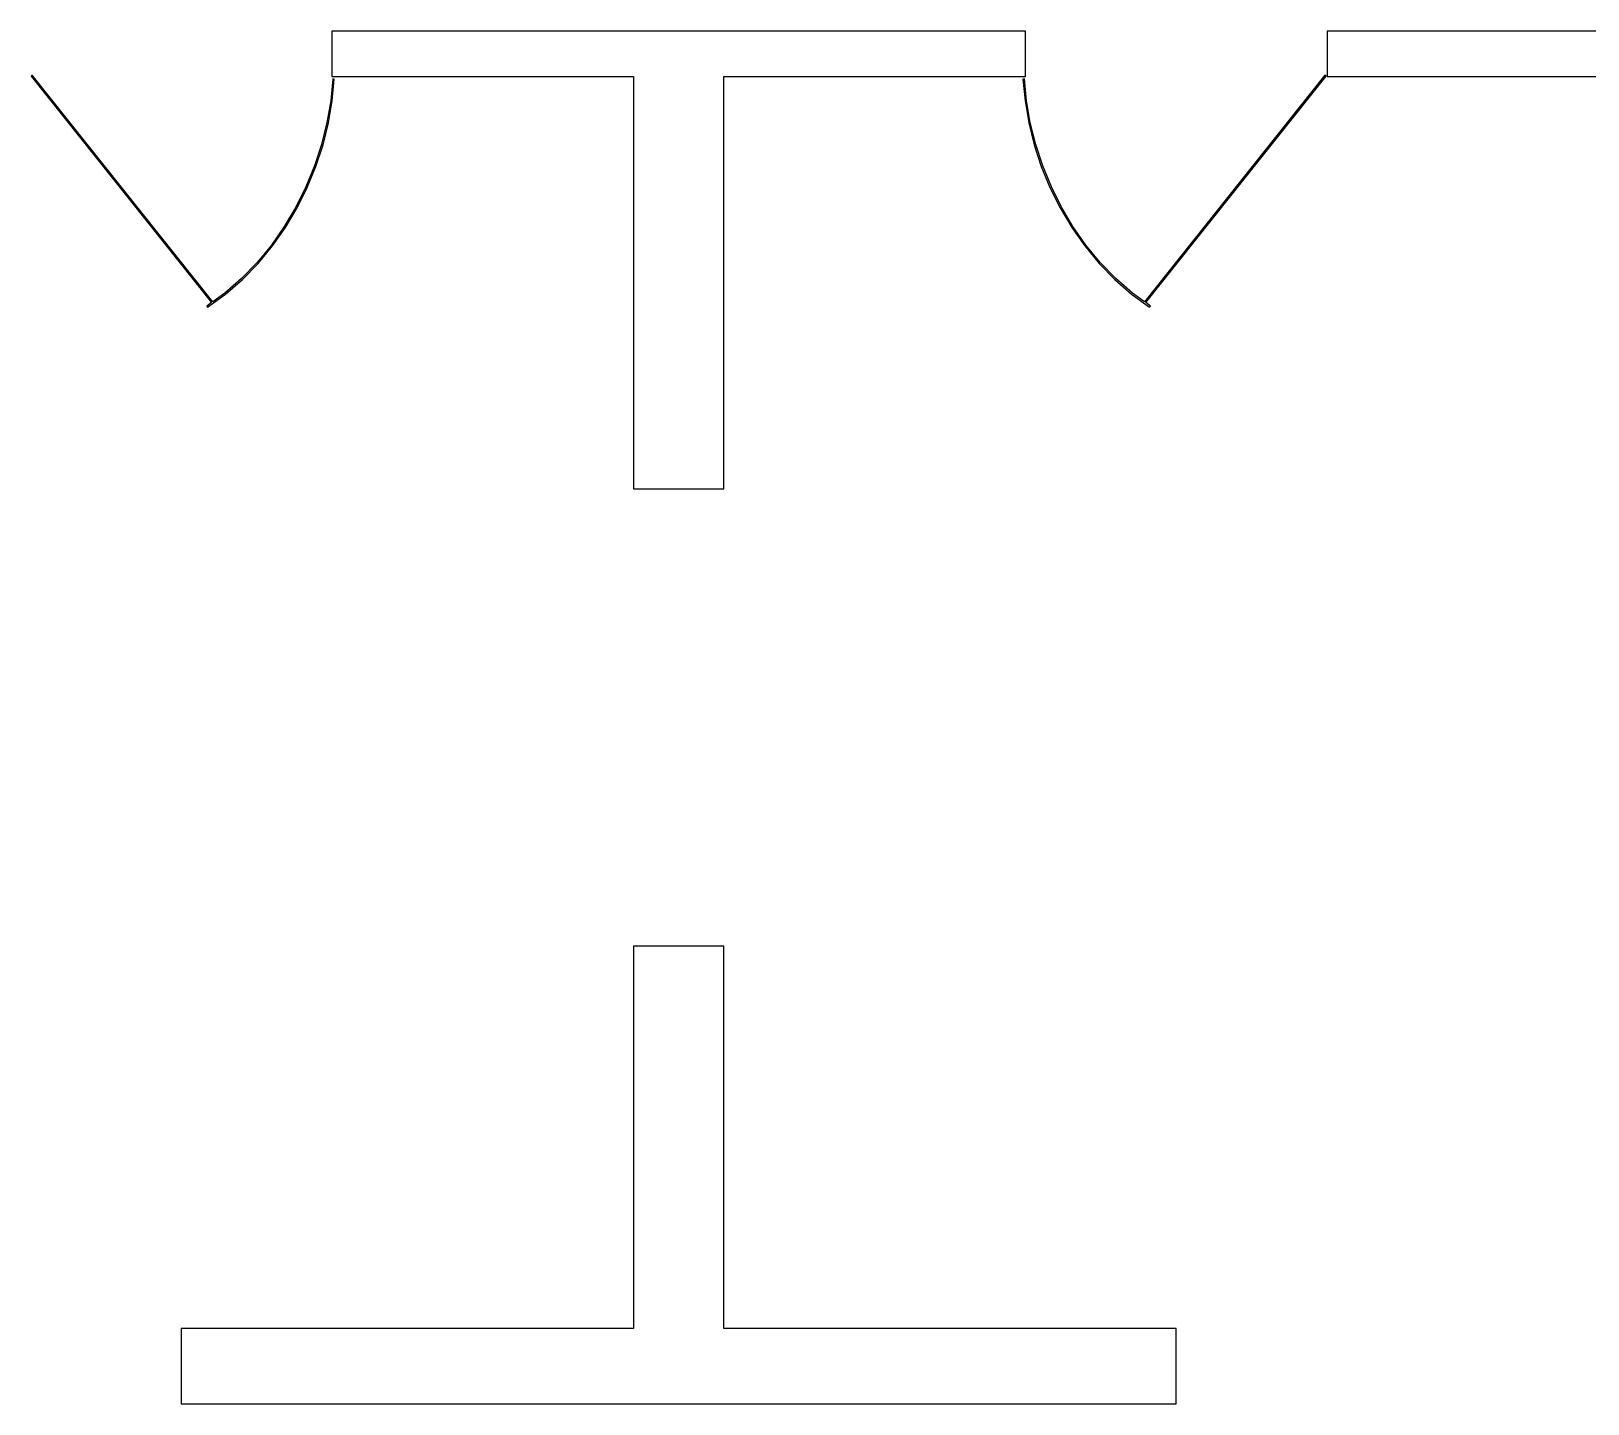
# Model space of a CAD drawing. Header units: metres. Extents: x -12.3 to 21.7, y -8.9 to 7.5.
# Drawn here: x 8.2 to 13.37, y -8.95 to -4.4 of the extents above; entities that cross this region are included whole.
import ezdxf

# ---------------------------------------------------------------- set-up
doc = ezdxf.new("R2010")
doc.units = ezdxf.units.M

msp = doc.modelspace()

# ---------------------------------------------------------------- linework, layer by layer
for p, q in [((11.5, -4.39999), (9.2, -4.39999)), ((9.2, -4.39999), (9.2, -4.54999)), ((11.5, -4.54999), (11.5, -4.39999)), ((13.5, -4.39999), (12.5, -4.39999)), ((12.5, -4.39999), (12.5, -4.54999)), ((8.20674, -4.54558), (8.20284, -4.54869)), ((8.20284, -4.54869), (8.80133, -5.29973)), ((8.80539, -5.2968), (8.20674, -4.54558)), ((9.20317, -4.55815), (9.19638, -4.63074)), ((9.2, -4.54999), (10.2, -4.54999)), ((9.20134, -4.63139), (9.20815, -4.55862)), ((9.20815, -4.55862), (9.20317, -4.55815)), ((10.2, -4.54999), (10.2, -5.91666)), ((10.5, -4.54999), (11.5, -4.54999)), ((10.5, -5.91666), (10.5, -4.54999)), ((11.4968, -4.55815), (11.4918, -4.55862)), ((11.4918, -4.55862), (11.4986, -4.63139)), ((11.5036, -4.63074), (11.4968, -4.55815)), ((12.4932, -4.54558), (11.8946, -5.2968)), ((11.8987, -5.29973), (12.4972, -4.54869)), ((12.4972, -4.54869), (12.4932, -4.54558)), ((12.5, -4.54999), (13.5, -4.54999)), ((9.19638, -4.63074), (9.1839, -4.70332)), ((9.1888, -4.70435), (9.20134, -4.63139)), ((11.4986, -4.63139), (11.5112, -4.70435)), ((11.5161, -4.70332), (11.5036, -4.63074)), ((9.1839, -4.70332), (9.16589, -4.77538)), ((9.1707, -4.77676), (9.1888, -4.70435)), ((11.5112, -4.70435), (11.5293, -4.77676)), ((11.5341, -4.77538), (11.5161, -4.70332)), ((9.16589, -4.77538), (9.14255, -4.84637)), ((9.14723, -4.84811), (9.1707, -4.77676)), ((11.5293, -4.77676), (11.5527, -4.84811)), ((11.5574, -4.84637), (11.5341, -4.77538)), ((9.14255, -4.84637), (9.11403, -4.91577)), ((9.11858, -4.91785), (9.14723, -4.84811)), ((11.5527, -4.84811), (11.5814, -4.91785)), ((11.586, -4.91577), (11.5574, -4.84637)), ((9.11403, -4.91577), (9.08054, -4.98303)), ((9.08493, -4.98541), (9.11858, -4.91785)), ((11.5814, -4.91785), (11.6151, -4.98541)), ((11.6194, -4.98303), (11.586, -4.91577)), ((9.08054, -4.98303), (9.04225, -5.04761)), ((9.04646, -5.05031), (9.08493, -4.98541)), ((11.6151, -4.98541), (11.6535, -5.05031)), ((11.6577, -5.04761), (11.6194, -4.98303)), ((9.04225, -5.04761), (8.99936, -5.10895)), ((9.00334, -5.11197), (9.04646, -5.05031)), ((11.6535, -5.05031), (11.6966, -5.11197)), ((11.7006, -5.10895), (11.6577, -5.04761)), ((8.99936, -5.10895), (8.95203, -5.16655)), ((11.748, -5.16655), (11.7006, -5.10895)), ((8.95575, -5.16988), (9.00334, -5.11197)), ((11.6966, -5.11197), (11.7442, -5.16988)), ((8.95203, -5.16655), (8.90044, -5.21983)), ((8.90388, -5.22346), (8.95575, -5.16988)), ((11.7442, -5.16988), (11.7961, -5.22346)), ((11.7995, -5.21983), (11.748, -5.16655)), ((8.90044, -5.21983), (8.84477, -5.2683)), ((8.84789, -5.27222), (8.90388, -5.22346)), ((11.7961, -5.22346), (11.8521, -5.27222)), ((11.8552, -5.2683), (11.7995, -5.21983)), ((8.80133, -5.29973), (8.78523, -5.31139)), ((8.78523, -5.31139), (8.78816, -5.31543)), ((8.78816, -5.31543), (8.84789, -5.27222)), ((8.84477, -5.2683), (8.80539, -5.2968)), ((11.8521, -5.27222), (11.9118, -5.31543)), ((11.8946, -5.2968), (11.8552, -5.2683)), ((11.9147, -5.31139), (11.8987, -5.29973)), ((11.9118, -5.31543), (11.9147, -5.31139)), ((10.2, -5.91666), (10.5, -5.91666)), ((10.5, -7.43332), (10.2, -7.43332)), ((10.2, -7.43332), (10.2, -8.7)), ((10.5, -8.7), (10.5, -7.43332)), ((10.2, -8.7), (8.7, -8.7)), ((8.7, -8.7), (8.7, -8.95)), ((12, -8.7), (10.5, -8.7)), ((12, -8.95), (12, -8.7)), ((8.7, -8.95), (12, -8.95))]:
    msp.add_line(p, q)

doc.saveas('drawing.dxf')
